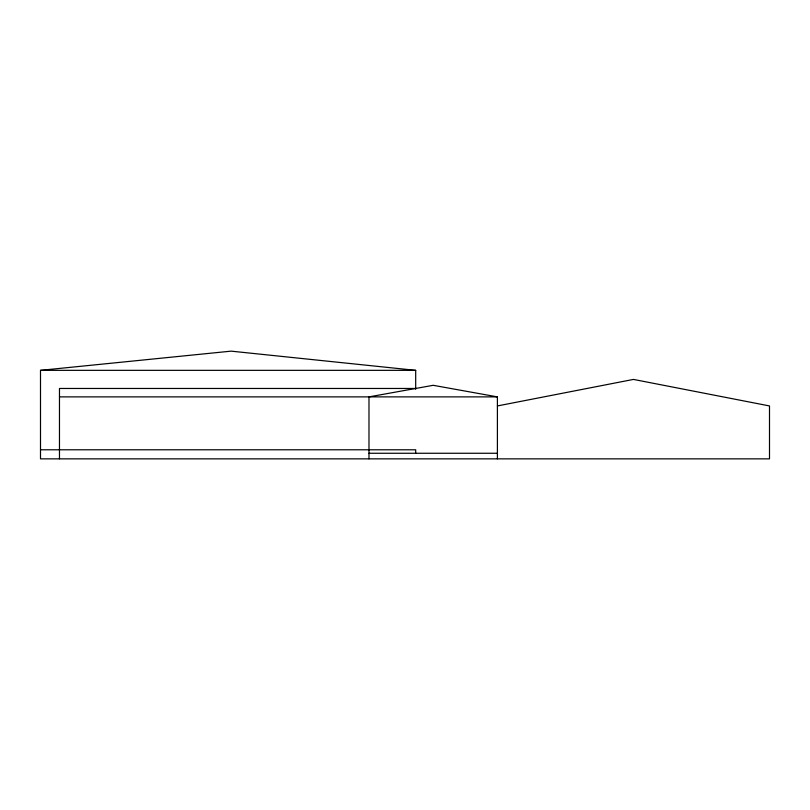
<?xml version="1.0" encoding="UTF-8"?>
<svg xmlns="http://www.w3.org/2000/svg" width="810" height="810" viewBox="0 0 810 810"><rect width="100%" height="100%" fill="white"/><g stroke="black" fill="none" stroke-linecap="round" stroke-linejoin="round"><path stroke-width="1.21" d="M497.401 405.942L633.45 379.414L769.5 405.942L769.5 458.855L40.5 458.855L40.5 370.342L231.123 351.145L415.692 370.342L415.692 389.296M40.5 370.342L415.692 370.342M415.692 388.466L59.474 388.466L59.474 458.855M59.474 396.88L497.401 396.88L497.401 458.855M40.5 449.783L415.692 449.783L415.692 453.266M368.985 453.266L497.401 453.266M497.401 396.88L433.188 385.307L368.985 396.88L368.985 458.855"/></g></svg>
